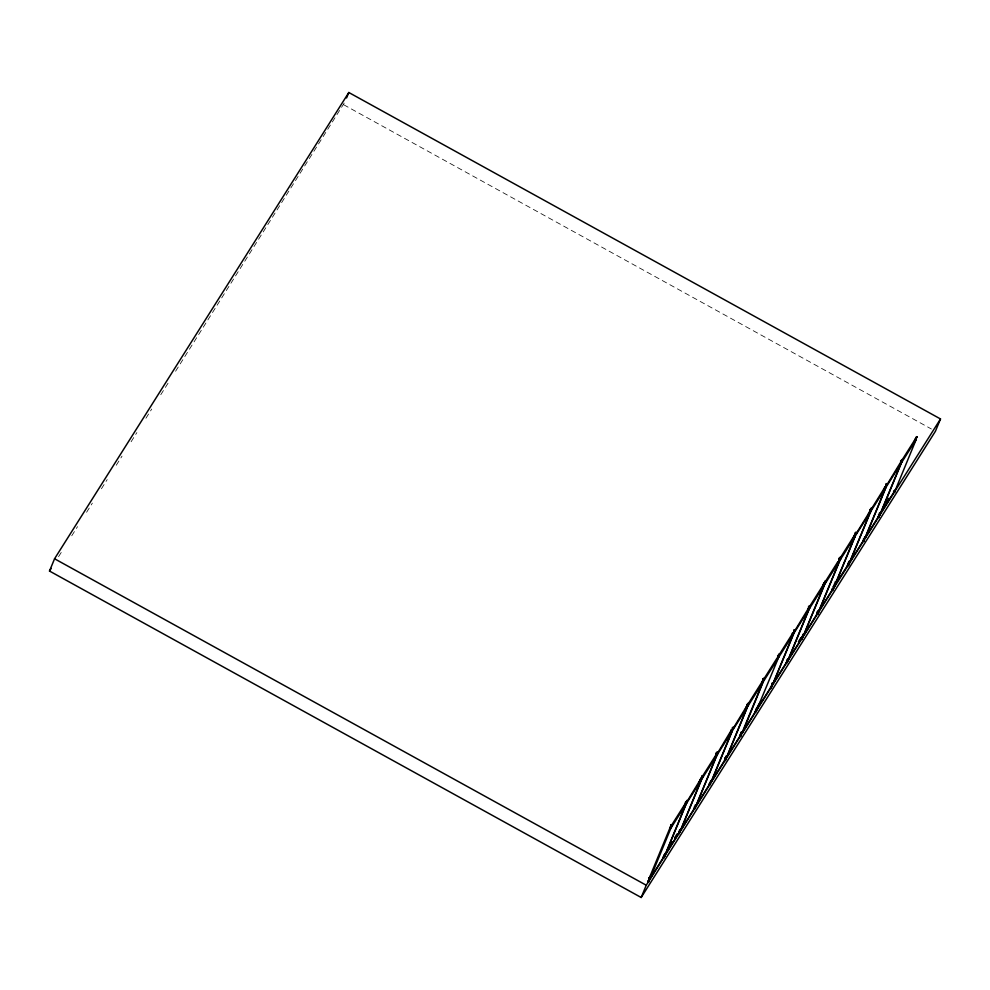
<?xml version="1.0" encoding="UTF-8"?>
<svg xmlns="http://www.w3.org/2000/svg" width="990" height="990" viewBox="0 0 990 990"><rect width="100%" height="100%" fill="white"/><g stroke="black" fill="none" stroke-linecap="round" stroke-linejoin="round"><path stroke-width="0.74" stroke-dasharray="4.95 3.71" d="M175.601 371.225L344.867 102.057M58.571 556.677L62.692 550.155M71.75 535.788L77.529 526.643M86.588 512.275L92.355 503.13M101.425 488.763L107.192 479.618M116.263 465.25L122.03 456.118M131.101 441.75L136.868 432.605M145.938 418.238L151.705 409.093M160.776 394.725L168.189 382.969M343.753 104.779L931.38 428.992"/><path stroke-width="1.49" d="M648.475 881.954C646.668 882.362 650.034 881.917 647.943 881.075C649.477 883.154 646.433 882.263 648.462 882.041M663.857 856.907L663.783 857.724L663.053 856.969M671.307 824.806C671.369 826.365 670.923 824.274 671.987 824.992M679.474 832.961C678.793 831.662 680.031 832.367 678.633 833.63M687.32 800.848C686.379 801.158 686.763 800.749 686.998 800.378M694.448 807.927L694.46 809.127M702.504 776.742L702.578 776.135M702.677 776.507L702.64 776.482M709.112 783.969C709.632 785.763 710.981 783.325 709.545 783.684M717.23 752.091C718.121 752.239 717.416 751.497 718.084 752.313M724.989 759.912L725.658 759.082L724.878 759.837M733.206 728.256C733.726 727.143 731.647 728.529 733.8 727.489M732.687 727.848L733.726 727.489M747.772 703.878C748.799 703.358 747.611 703.284 748.811 703.246M755.184 712.181L756.298 711.327L755.729 709.855M764.045 679.301C763.315 678.583 764.614 679.536 763.748 678.348M770.579 686.565L771.507 687.184L771.123 686.367M779.266 655.999L778.462 655.566L779.427 654.402M778.771 654.947L779.377 654.452M786.877 662.842L786.209 662.248M793.93 630.048L795.032 630.642M794.079 630.321L794.76 630.816M801.962 637.077L801.962 638.142M809.337 605.942L809.585 606.585M809.424 605.942L810.34 605.892M810.253 606.004L809.672 606.35M817.913 612.897L817.777 613.788L816.923 613.33M824.992 581.91C825.759 581.724 824.521 580.821 825.536 582.182M833.147 589.52C832.825 588.852 832.615 591.228 832.899 589.186M847.737 564.956C848.987 563.941 848.876 565.439 847.304 565.995M863.02 540.268L863.701 541.085L863.775 539.847M871.398 509.009C870.792 507.412 871.485 509.726 871.175 508.229M871.794 508.674L871.336 508.229M879.157 516.198L878.316 517.015M902.249 460.288C901.383 459.335 901.865 460.263 902.113 459.546M649.588 879.021L648.97 878.229L649.353 878.835M649.985 878.674L649.861 878.538M663.807 856.276L664.649 855.607M672.049 825.524C670.23 824.41 671.814 824.46 672.086 825.313M680.724 830.301L680.712 829.249M685.538 802.568C687.295 800.836 686.008 803.979 686.318 801.727M685.86 801.912L686.553 802.89L685.563 802.148L687.122 802.432L686.268 801.665M686.862 802.593L685.488 802.284M695.265 807.184L694.869 806.479M664.76 853.479L665.602 853.949L680.415 830.486L701.13 780.219C700.648 779.08 699.831 778.301 700.932 780.145M702.69 776.94L702.145 776.073M710.993 781.605L711.6 781.011L710.832 780.652M716.265 753.86C717.75 752.511 717.577 754.838 716.822 753.081M725.249 757.857L726.14 758.835M732.117 730.868L730.979 730.546M732.674 727.774L733.602 727.984L732.34 727.601M742.166 732.773L742.054 732.179M747.302 705.437C748.39 704.855 747.19 704.138 747.611 704.756C747.599 707.404 747.413 702.343 747.722 705.61M756.83 709.706L756.038 710.127M761.904 681.962C763.637 684.053 760.79 680.749 762.622 681.751M762.857 682.159L762.003 681.491M763.909 679.573L763.55 678.682M763.736 679.524L763.141 678.756M771.903 683.397L772.188 684.152L772.967 683.632M772.98 684.065L793.893 633.241L808.694 609.778L807.852 609.308L791.889 635.555M786.592 660.664L787.533 660.714M793.299 633.018C791.01 633.315 795.193 633.13 793.139 634.046M794.982 630.717L794.079 630.444M803.583 635.543L803.484 634.565M809.622 607.86L808.459 607.229L809.61 608.058L808.446 606.981L810.055 607.637L809.201 606.858M809.325 607.761L808.805 607.093L809.337 607.65M817.864 611.696C818.643 612.897 817.653 614.32 816.515 614.58M824.249 584.694C823.037 584.335 824.695 583.952 824.076 583.902M824.818 581.588L825.697 581.724L824.893 581.353M834.384 586.476L834.434 586.229M839.557 559.004L840.436 559.14L839.211 558.224L840.733 558.595L839.446 558.372L840.522 558.744L839.879 559.894L840.349 558.434M840.238 558.707L839.223 558.224M840.362 559.202L839.384 558.942L840.349 559.35M849.16 563.916L848.059 563.261M854.976 535.998C853.553 534.402 854.519 537.1 855.038 536.097M856.659 532.694L856.164 533.486L855.348 532.657M856.412 533.387L855.904 532.496L856.709 532.979M856.449 533.325L855.546 532.756M871.138 510.605C867.846 508.093 873.675 511.286 870.099 509.949M879.838 514.986L878.687 514.627M884.961 487.847C885.877 486.795 883.241 486.35 885.716 487.29M886.26 484.407L887.077 484.048M900.64 460.882L901.568 461.983M901.803 461.55L900.665 461.662M648.017 880.989L648.747 881.719M649.588 878.971C649.626 876.979 649.65 879.479 649.304 878.885M649.452 880.382C647.769 878.043 649.217 882.14 649.131 879.689M663.337 857.587L663.684 858.33L662.83 857.86M663.981 856.164L664.859 855.62M664.698 853.627L665.07 854.605M665.503 854.061L664.624 854.605M670.911 825.029C672.891 826.712 670.7 824.088 672.037 825.041M679.907 830.919L679.821 831.897L679.066 831.055M679.301 831.922L678.583 834.063M680.687 830.202L680.501 829.434M680.514 830.301L680.551 829.36M694.683 807.692L694.534 809.189L693.78 808.273M695.586 806.924L695.19 807.555L694.398 806.751M700.487 779.625L700.784 779.006L701.465 779.811M701.997 776.655L702.417 776.383M702.739 776.618L702.108 775.974M709.087 785.231L710.177 783.647M711.34 780.986L710.721 781.555L710.795 780.578M711.513 781.457L711.241 780.739M717.502 753.984L716.277 753.019L717.404 754.058M725.324 759.021L725.645 760.184L724.457 760.877M726.177 758.81L726.004 757.87M725.67 758.922L726.326 758.229L725.67 757.857M731.214 730.929C731.511 728.096 731.239 735.632 732.835 727.254M731.759 729.383C733.961 728.096 731.313 730.385 732.526 729.741M741.176 732.093L741.448 732.848L742.24 732.328M746.485 706.588C748.118 705.053 747.029 707.751 746.844 706.872M748.032 703.531L748.737 703.271M755.89 709.31L756.657 710.152L756.014 709.459M755.221 711.278C755.791 712.689 756.904 708.865 755.754 711.34M757.573 708.32L756.904 707.528M757.697 707.961L757.276 708.506M763.203 678.682L764.156 679.548M763.599 680.501C761.508 681.912 763.983 678.744 763.29 681.12M771.457 687.134L770.826 687.53L770.851 686.8M771.717 686.33L771.235 687.555M771.544 685.711L772.324 685.191M772.386 685.575L772.101 684.82M778.511 654.774C779.91 652.818 779.452 656.729 778.623 654.415M777.732 656.469C778.87 655.64 778.115 656.692 778.883 655.726M786.902 661.815C786.246 663.189 787.149 662.904 785.924 663.486M793.46 633.006L792.446 633.142L793.163 633.501M802.37 637.671L801.962 638.859M809.189 607.427C808.743 607.254 808.904 607.885 808.917 607.736M817.047 613.268L817.653 614.109L817.988 612.067M825.796 581.526C825.908 581.613 822.245 585.164 824.064 585.424L803.348 635.691L788.535 659.154L787.693 658.684M840.708 558.892L839.334 558.57L839.817 558.954M839.557 558.781L840.163 559.016M839.755 560.662C837.973 558.546 839.854 562.468 839.57 559.956M849.779 562.221L849.098 561.429M853.962 535.404L854.42 536.419M855.496 533.053L856.164 533.486L855.57 533.028M863.466 538.857L864.505 539.439M862.872 541.295L863.565 541.344L863.218 540.59M863.837 540.144L863.948 541.047L862.934 541.283M849.16 561.281L850.002 561.751L864.815 538.288L885.53 488.021L884.676 487.563L853.355 538.164M870.891 510.692L869.95 509.504L871.113 510.63M870.495 511.954L869.814 511.162L870.717 511.483L850.002 561.751M878.031 517.287L878.885 517.349L878.848 515.728M884.788 487.439C885.097 485.211 885.171 491.473 886.731 484.073M895.257 490.397L894.156 490.57M901.346 462.899L886.087 487.142L865.26 537.867L864.666 536.939M901.556 459.62L902.001 460.288M915.998 438.112L916.319 439.176L915.738 438.199M740.161 734.976L741.065 735.248L740.396 736.127M786.407 662.384L787.161 662.31L786.654 661.827M802.432 637.931L801.281 639.132M756.162 710.523L756.224 711.253L755.853 710.758M801.863 638.736L802.482 638.055M856.734 532.694C854.828 531.952 857.204 533.981 855.966 532.509M886.669 483.553C885.629 484.555 887.436 484.135 886.693 484.58M763.513 679.375L763.438 678.67L764.33 679.288M801.467 637.473L802.209 637.968M823.68 585.115L823.544 584.669M817.183 611.919L817.691 611.659M871.076 510.382L870.037 510.023M901.073 461.179L902.261 461.538L900.591 461.674M664.08 855.174L664.55 856.276M709.904 784.847L709.991 783.783M732.315 730.756L730.966 730.286M748.329 705.202L747.029 704.298L748.143 705.449M778.883 656.63L777.67 655.85M787.1 661.209L787.582 660.8L786.481 662.632M808.657 607.093L809.622 607.031M832.268 589.656L833.048 589.359M870.878 510.246L870.062 509.875L870.792 510.32M901.222 460.882C900.999 462.021 901.841 460.944 900.603 461.055M900.789 461.192L901.717 461.451M686.033 802.655L685.81 801.863M717.589 753.897L716.302 752.994M716.711 753.143C716.253 754.33 717.465 752.412 717.552 753.823M731.053 730.236L731.536 730.756M725.843 758.86L725.262 757.882M747.104 704.843L747.636 704.929M778.103 655.776L778.511 655.182M839.57 558.372L839.916 559.511M887.09 484.481L886.075 484.32L886.508 483.801M902.175 461.489L901.222 461.823M914.265 441.651C915.899 436.639 915.391 439.387 916.493 438.743M671.925 825.289L671.505 825.536M763.191 678.707L764.231 679.066L763.426 678.756M886.186 484.085L887.077 484.209M852.217 540.441L854.642 535.602M49.5 571.044L54.561 558.768L348.814 92.503L940.5 418.956L935.439 431.232L641.186 897.497L49.5 571.044L51.146 568.433M346.562 97.96L348.814 92.503M641.186 897.497L646.247 885.221L940.5 418.956M685.761 804.573L670.96 828.036L650.244 878.303L649.39 877.833L670.106 827.566L684.919 804.103L685.761 804.573L665.045 854.84L650.084 878.699M648.834 880.221L649.267 877.994L650.331 878.279M670.836 826.836L671.369 824.658M684.325 806.009L700.277 779.749L699.126 782.546M663.548 857.439L664.327 855.558M685.55 804.053L686.973 800.613M665.602 853.949L686.318 803.682L701.13 780.219M699.113 783.053L700.846 778.87L715.646 755.407L716.5 755.877C718.146 754.207 714.186 754.9 716.55 755.729L695.772 806.132L681.046 829.868M679.561 831.526L680.328 829.657M701.242 780.058L700.66 779.452L702.294 776.073M680.971 829.595L701.687 779.328L716.5 755.877M715.052 757.313L730.942 730.793M695.698 805.303C693.953 807.481 696.119 807.976 694.634 806.887M716.29 755.345L717.701 751.917M695.487 804.783L696.341 805.254L717.057 754.986L731.857 731.523L731.016 731.053M730.422 732.959L746.386 706.699L747.227 707.169L726.512 757.437L711.476 781.32M710.288 782.83L710.511 782.013M696.341 805.254L711.142 781.791L731.857 731.523M711.711 780.9L732.427 730.632L747.227 707.169M744.653 710.894L746.386 706.699M726.437 756.607L725.534 758.674M747.017 706.65L748.44 703.222M727.068 756.546L747.784 706.278L762.597 682.828L741.881 733.083L727.068 756.546L726.227 756.075M739.827 736.535L740.582 736.498L741.324 733.107M764.107 679.091L762.733 681.491M757.164 707.899L756.026 710.028M777.756 657.954L779.167 654.514M792.408 633.39L793.324 634.12L778.524 657.583L757.239 708.741L742.512 732.464M793.324 634.12L772.608 684.387L757.808 707.85L756.954 707.38M787.904 659.204L787.582 660.033M808.484 609.246L809.523 605.707M772.324 683.026L773.165 683.496L787.978 660.033L808.694 609.778M788.535 659.154L809.251 608.887L824.064 585.424M821.49 589.149L823.779 584.063L837.763 561.912M802.878 635.79L802.073 637.053M803.051 634.33L803.905 634.8L824.62 584.533L839.433 561.07L818.705 611.337L803.979 635.06M836.847 564.795L838.01 561.998M818.631 610.508L818.198 611.572M839.223 560.55L840.634 557.123M854.791 536.729L839.99 560.192L819.274 610.446L834.075 586.983L854.791 536.729L853.875 535.986M835.51 581.439L833.79 585.635L834.793 586.414L833.332 586.402M833.357 587.714L833.196 588.654M856.536 533.189L855.669 532.41L854.605 536.654M869.851 511.248L870.581 512.003L869.418 511.793L870.16 512.375L855.36 535.837L834.632 586.105L833.939 585.635M867.587 516.099L868.737 513.303M847.415 565.179L848.492 565.34L848.727 563.36M849.358 561.8L848.764 562.803M869.95 511.855L871.373 508.414M834.384 585.758L849.445 562.642L870.16 512.375M882.956 491.745L884.676 487.563M884.095 489.456L900.046 463.209L900.9 463.679L880.172 513.934L865.371 537.397L864.518 536.927M863.701 539.946L864.258 538.312M878.687 516.533L879.231 515.493M879.59 514.107L880.098 513.105M902.1 459.719L901.073 462.219L901.816 461.031M879.887 512.585L880.741 513.055L901.457 462.788L916.257 439.325L915.416 438.855L900.603 462.318M893.512 491.77C895.901 492.352 891.99 492.859 894.824 490.31M916.827 436.937L915.614 438.731M916.257 439.325L895.542 489.592L880.741 513.055M678.831 832.442L679.499 832.738M725.274 760.493L724.593 759.899M771.371 687.444C770.01 685.996 772.398 688.347 770.554 687.827M878.873 517.065L878.155 516.471M878.464 516.248L879.244 516.396L879.157 515.493M648.995 878.179L649.638 878.39M748.155 703.729L748.762 703.308M756.261 711.426L755.481 710.944M879.058 516.656L879.194 516.248M716.673 753.538L716.253 753.328M777.67 655.764L779.056 656.494M778.115 656.444L778.388 656.135M792.644 633.117L793.535 633.563M823.123 584.273L823.717 584.249M900.925 461.006L901.63 461.996M901.395 461.885L901.643 461.526M686.738 802.803L686.033 803.311M664.562 855.768L663.659 855.459M747.413 704.917L748.032 704.979M879.838 514.268L879.813 515.345L878.613 514.763M792.841 633.687L794.698 630.271M761.743 682.357L746.943 705.821L747.784 706.278M762.312 681.466L777.113 658.004L777.967 658.474L763.154 681.937L742.599 732.513L741.894 732.551M792.483 633.649L777.67 657.113L778.524 657.583M823.21 584.954L808.409 608.417L809.251 608.887M916.356 437.642L916.22 438.768M685.86 803.249L687.035 802.395M700.561 779.947L701.093 778.808M732.018 729.89L731.288 731.251L732.192 731.103M748.155 704.534L747.574 705.61M762.028 682.543L762.684 681.132M778.883 655.826L778.288 657.1M792.755 633.848L793.497 632.437C794.364 630.222 793.473 633.575 793.262 632.561M808.743 608.095L809.139 608.59L809.622 607.13M854.221 536.456L854.729 535.169M855.657 533.573C856.412 533.325 854.444 535.639 855.57 534.043M870.26 510.84L871.089 509.726L870.433 509.578M884.961 487.748L885.778 486.399M700.635 779.415L700.759 778.994M870.717 511.483L885.53 488.021M649.39 877.833L651.853 873.923M669.698 845.658L672.16 841.748M674.623 837.837L677.098 833.927M757.783 706.08L760.246 702.17M798.385 641.743L800.848 637.832M886.471 502.153L888.933 498.242M803.336 634.912L803.397 635.543L802.605 635.11M818.161 611.375L819.126 610.966L818.841 610.211M649.044 879.405L649.96 878.105M663.832 856.127L664.414 854.877M725.299 758.724L726.041 757.536M772.386 684.585L771.581 686.132M663.411 857.241C664.228 855.434 664.649 857.352 663.176 857.909M679.152 833.58L678.93 832.899M709.459 784.563L709.756 782.768M725.571 759.862L725.583 759.021L725.212 759.565M740.817 735.298L739.938 736.09M802.098 638.896L801.368 637.944M832.924 589.817L832.132 590.51M878.514 516.755L879.083 515.493L879.071 516.743M894.589 492.29L893.859 491.943M840.263 556.999C840.436 558.311 841.475 557.432 840.807 556.9M802.284 638.451L801.591 638.29L802.308 638.204M756.249 711.129L755.605 711.018M762.795 682.271L762.956 682.06M771.024 686.689L771.272 687.258M740.755 734.803L740.173 735.978M840.597 556.925L840.795 556.925M710.127 784.513L709.842 784.575M885.035 487.538L885.704 487.365L884.788 487.08M862.748 541.728L863.094 541.171M848.356 563.78L849.135 563.991L848.207 564.077M794.698 630.061L794.896 629.826M818.705 612.278L817.926 612.711M817.567 613.095L817.084 613.738M802.048 638.476L801.318 637.869M755.865 709.36L756.533 709.793M717.069 752.759L717.144 752.041L717.663 752.499M716.871 754.058L717.404 753.749M716.723 754.652L717.713 753.402M694.943 808.484L694.832 807.692M664.538 855.88L664.859 855.979M847.811 565.043L848.554 564.362M694.151 808.545L694.906 807.852M679.437 832.343L678.93 833.53M648.054 881.595L648.784 881.137M802.234 638.278L802.011 638.327M739.852 735.273L740.792 735.644M678.806 833.085L678.707 833.246M823.173 584.447L823.742 584.904M915.775 438.768L915.96 438.162M900.554 462.466L900.949 463.53M901.222 463.258L900.516 463.37M886.199 486.239C885.939 483.788 885.704 487.711 886.26 485.409M879.466 512.944L880.63 513.167L879.751 513.711M879.665 514.379L879.9 515.171M854.816 534.229L855.459 534.934M848.826 561.701L849.804 561.887L849.024 562.407M808.075 608.838C810.884 609.271 806.367 609.617 808.83 608.652M777.62 657.261C778.598 659.204 776.841 656.655 778.288 658.053M787.396 661.456L787.471 660.479M762.931 682.407L762.176 682.593M725.163 758.006L726.041 758.192M710.832 782.929L709.855 782.744M685.414 803.36C685.241 805.712 686.157 802.618 686.318 803.682M695.351 805.897L696.106 805.724M695.834 805.996L695.438 804.92M671.171 826.242C668.77 826.341 672.532 828.135 671.133 826.031M670.725 826.229L671.369 826.947M853.949 535.862L854.828 536.159M878.526 514.713L879.207 514.726M834.706 586.365L834.211 585.87M795.02 630.519L794.475 629.652M803.756 635.196L803.199 634.33M787.743 661.11L787.632 660.367M763.785 678.422L763.921 679.115M747.524 704.435L748.279 705.127M739.58 735.422L740.718 735.916M717.255 754.157L716.191 753.873M726.276 758.501L726.165 757.758M695.537 807.209L695.438 806.466M664.81 855.904L664.698 855.162M716.438 753.452L717.144 753.588M817.604 614.134L816.775 614.345M901.135 461.352L901.63 460.499M849.098 562.964L849.432 563.57L848.838 563.199M832.231 588.914L833.246 589.335M778.35 656.519L778.796 656.791M787.508 661.06L786.765 661.419M817.332 611.956L818.52 612.476M716.772 753.526L717.144 754.12L716.711 753.081M825.462 581.712L825.128 581.266M817.356 614.134L816.812 613.85M786.32 662.743L786.048 663.04M649.403 878.328L650.133 878.774M848.541 563.842L849.457 563.285M748.118 704.051L748.502 704.991M710.115 783.35L710.634 782.224M664.352 855.843L663.783 855.509M848.43 562.964L849.049 563.409M917.037 436.639C914.475 437.172 918.943 437.927 916.591 436.639M893.834 492.476L894.675 492.339L894.391 491.585M864.381 538.053L865.235 537.917L864.951 537.162M833.011 588.32L833.852 588.184L833.568 587.429M802.271 637.015L803.125 636.879L802.841 636.125M787.632 658.82L788.436 659.266L787.557 659.798M772.225 684.09L772.881 684.226L771.767 683.917M726.165 756.224L726.969 756.669L726.091 757.202M701.353 778.425L702.219 777.893L701.13 778.066M685.86 803.521L685.377 804.264M694.101 809.313L693.582 809.387M863.33 540.268L863.973 540.639M793.126 632.932L793.893 633.241M854.642 536.716L853.85 536.283L839.136 559.721L839.99 560.192M848.814 563.669L848.937 563.075M823.915 585.424L823.111 584.979M832.046 589.174L832.466 589.335M793.176 634.12L792.804 633.278M778.462 656.915L777.657 656.469M773.066 683.966L773.066 683.62M702.455 776.519L702.863 776.68M700.982 780.219L700.178 779.774M685.835 802.841L685.464 802.568M787.137 660.404L787.52 660.837M755.915 710.783L756.372 711.488L755.308 711.736M818.037 611.795L818.433 612.525M885.246 486.672L886.087 487.142M879.33 513.476L880.172 513.934M854.506 535.367L855.36 535.837M848.591 562.172L849.445 562.642M833.234 586.525L834.075 586.983M823.779 584.063L824.62 584.533M817.864 610.867L818.705 611.337M802.494 635.221L803.348 635.691M787.124 659.575L787.978 660.033M741.584 731.734L742.178 731.845M741.027 732.625L741.881 733.083M731.573 730.162L732.427 730.632M716.203 754.516L717.057 754.986M710.3 781.32L711.142 781.791M700.846 778.87L701.687 779.328M679.561 830.016L680.415 830.486M670.106 827.566L670.96 828.036M54.561 558.768L646.247 885.221M847.576 565.723L848.579 565.389L848.294 564.634M686.627 801.009L686.367 801.591M817.109 613.206L817.777 613.812M756.904 709.063L756.768 709.496M880.271 512.882L880.506 513.525L879.528 513.34M741.374 733.528L741.287 734.506L740.495 734.06M725.348 758.154L726.227 758.625M824.002 582.875L825.128 583.494L824.002 582.875"/></g></svg>
